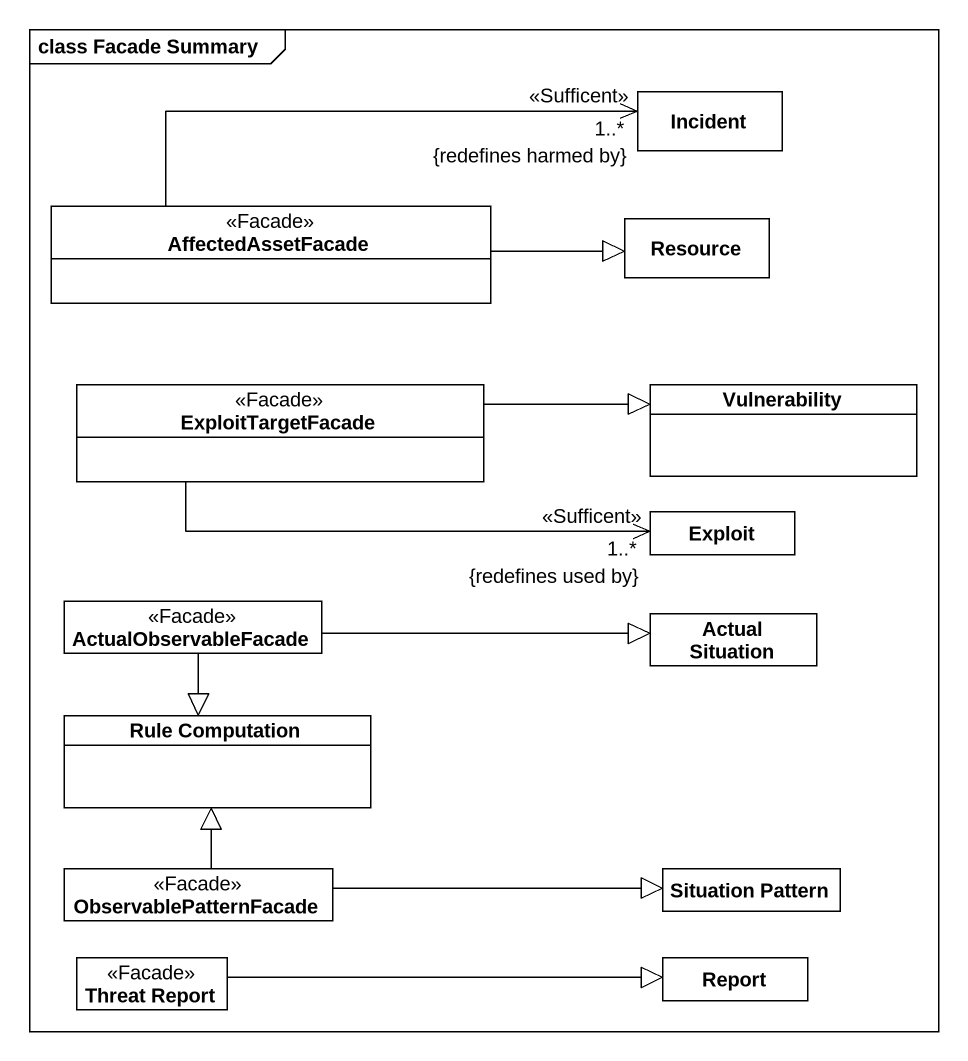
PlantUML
@startuml
mainframe class Facade Summary
hide circle
hide empty members
class Incident
class AffectedAssetFacade <<Facade>>
class Resource
class ExploitTargetFacade <<Facade>>
class Vulnerability
class Exploit
class ActualObservableFacade <<Facade>>
class "Actual Situation" as Actual_Situation
class "Rule Computation" as Rule_Computation
class ObservablePatternFacade <<Facade>>
class "Situation Pattern" as Situation_Pattern
class "Threat Report" as Threat_Report <<Facade>>
class Report
AffectedAssetFacade -right-> "{redefines harmed by}\n1..*\n<<Sufficent>>" Incident
AffectedAssetFacade -right-|> Resource
ExploitTargetFacade -right-|> Vulnerability
ExploitTargetFacade -right-> "{redefines used by}\n1..*\n<<Sufficent>>" Exploit
ActualObservableFacade -right-|> Actual_Situation
ActualObservableFacade --|> Rule_Computation
ObservablePatternFacade -up-|> Rule_Computation
ObservablePatternFacade -right-|> Situation_Pattern
Threat_Report -right-|> Report
@enduml
